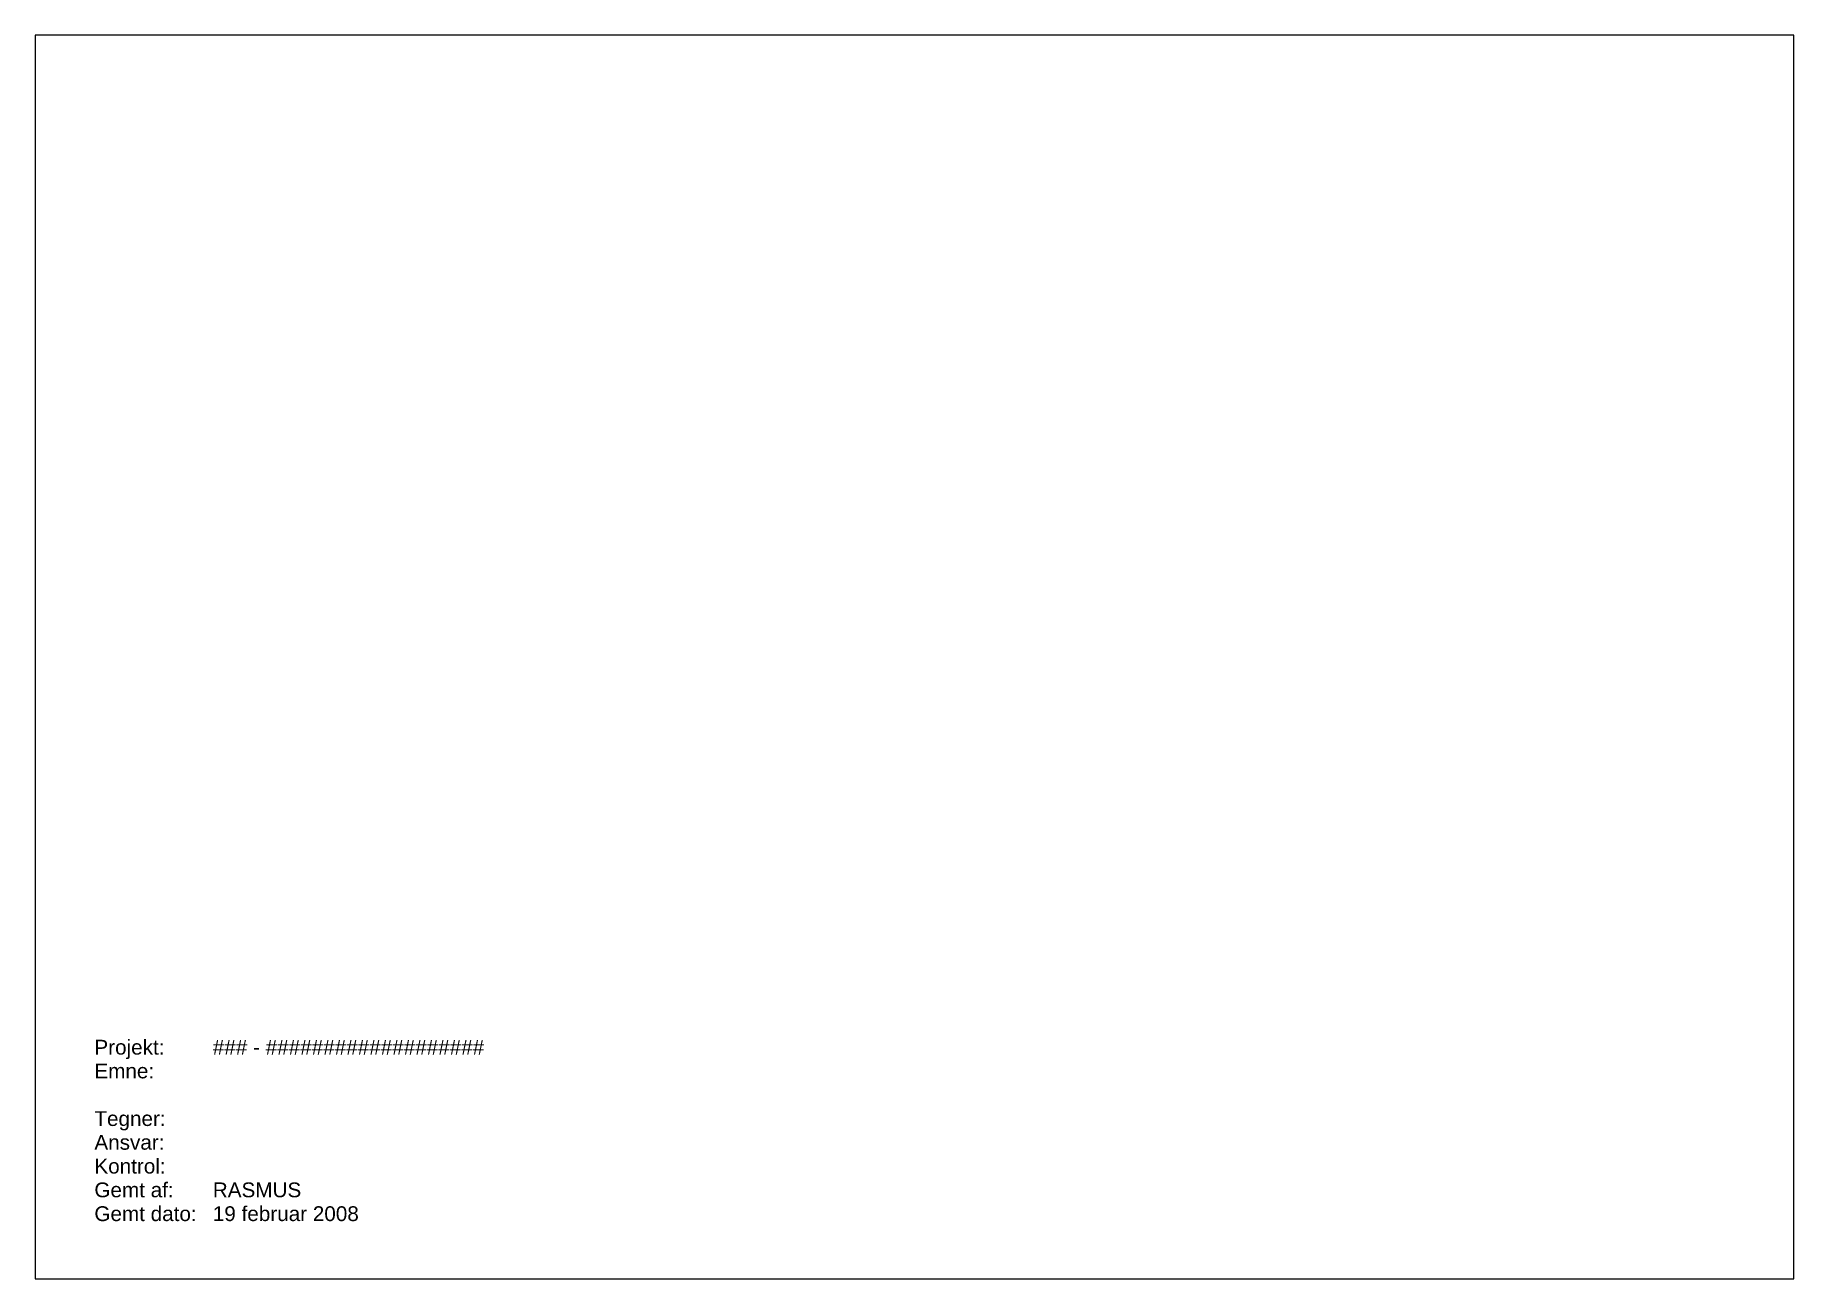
# Paper-space layout 'M-skilt' of a CAD drawing. Header units: millimetres. Extents: x 0 to 297, y 0 to 210.
import ezdxf
from ezdxf.enums import TextEntityAlignment as Align

# ---------------------------------------------------------------- set-up
doc = ezdxf.new("R2010")
doc.units = ezdxf.units.MM
doc.header["$LTSCALE"] = 100
doc.layers.get('0').update_dxf_attribs({"lineweight": 15})
doc.layers.add('A09-H--', color=7, linetype='Continuous', lineweight=25)
doc.layers.add('AOFFV--', color=30, linetype='Continuous', lineweight=50, plot=False)
doc.styles.add('Skilt', font='arial.ttf')

# ---------------------------------------------------------------- blocks, each defined once
blk = doc.blocks.new('M-skilt')
at = {"layer": 'A09-H--', "style": 'Skilt'}
for s, p in [('Projekt:', (10, 39.11)), ('Emne:', (10, 35.1)), ('Tegner:', (10, 27.06)), ('Ansvar:', (10, 23.05)), ('Kontrol:', (10, 19.03)), ('Gemt af:', (10, 15.02)), ('Gemt dato:', (10, 11))]:
    blk.add_text(s, height=2.5, dxfattribs=at).set_placement(p, align=Align.MIDDLE_LEFT)
for tag, p in [('SAGSNR', (30, 39.11)), ('TEKSTLINIE1', (30, 35.1)), ('TEKSTLINIE2', (30, 31.08)), ('SIGN', (30, 27.06)), ('ANSV', (30, 23.05)), ('KONT', (30, 19.03)), ('LOGIN', (30, 15.02)), ('GEMT', (30, 11))]:
    blk.add_attdef(tag, text='', height=2.5, dxfattribs=at).set_placement(p, align=Align.MIDDLE_LEFT)

psp = doc.layouts.new('M-skilt')

# ---------------------------------------------------------------- block references
psp.add_blockref('M-skilt', (0, 0)).add_auto_attribs({'SAGSNR': '### - ###################', 'LOGIN': 'RASMUS', 'GEMT': '19 februar 2008'})

# ---------------------------------------------------------------- viewports
at = {"layer": 'AOFFV--'}
psp.add_viewport(center=(148.5, 105), size=(297, 209.9979), view_center_point=(26800, 20700), view_height=41745, dxfattribs=at)

doc.saveas('drawing.dxf')
